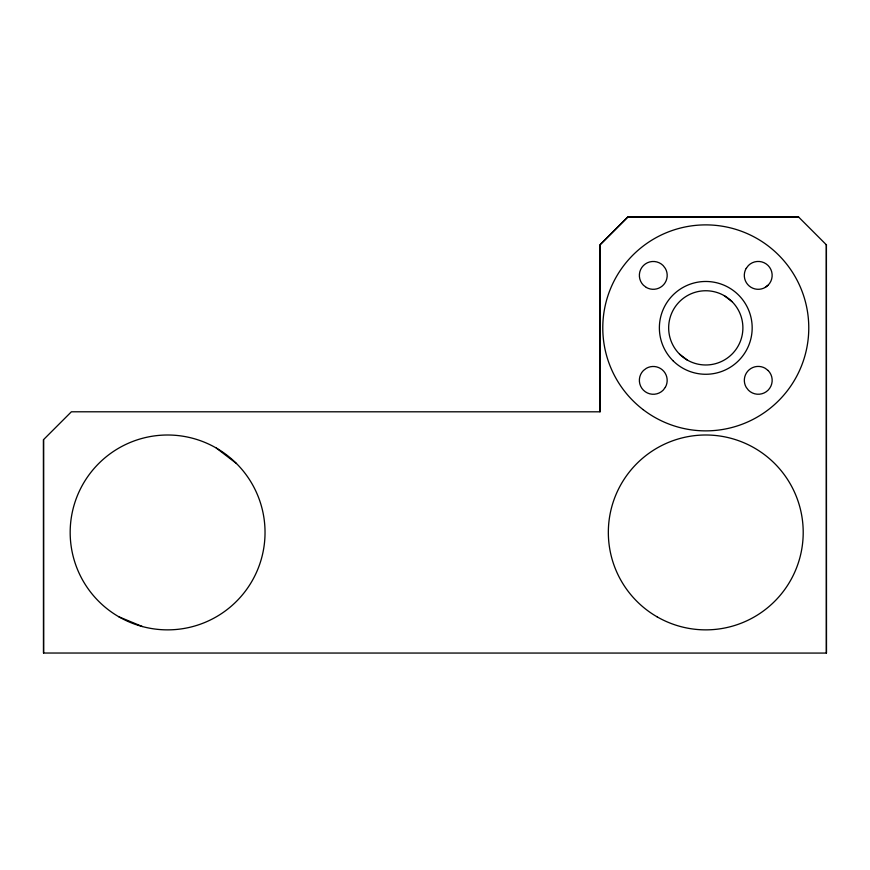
<?xml version="1.0" encoding="UTF-8"?>
<svg xmlns="http://www.w3.org/2000/svg" width="870" height="870" viewBox="0 0 870 870"><rect width="100%" height="100%" fill="white"/><g stroke="black" fill="none" stroke-linecap="round" stroke-linejoin="round"><path stroke-width="1.3" d="M826.424 653.076L826.38 244.785L826.424 653.076L43.543 653.033L43.543 439.633L71.383 411.793L600.017 411.814L600.115 244.764L627.966 216.924L798.54 216.956L627.846 216.956L599.995 244.785L600.017 411.814M746.21 268.417L748.396 265.513A13.92 13.92 0 0 1 768.079 265.513A13.92 13.92 0 0 1 768.09 285.197L765.219 287.426A13.92 13.92 0 0 1 746.188 268.395M43.5 439.665L43.565 653.065M765.208 287.415L768.09 285.197M142.386 626.541L118.885 616.808A97.429 97.429 0 0 1 118.885 448.061A97.429 97.429 0 0 1 265.035 532.429A97.429 97.429 0 0 1 118.885 616.808M724.329 295.724L732.018 301.618M768.112 370.511L765.219 368.282A13.92 13.92 0 0 0 746.199 387.302L748.428 390.195A13.92 13.92 0 0 0 768.101 390.173A13.92 13.92 0 0 0 768.101 370.489M679.524 354.112L687.213 360.006A37.116 37.116 0 0 0 742.893 327.87A37.116 37.116 0 0 0 687.213 295.724A37.116 37.116 0 0 0 687.213 360.006M216.315 448.061L236.488 463.536M798.54 216.956L826.5 244.948M665.332 387.313L663.136 390.206A13.92 13.92 0 0 1 643.441 390.195A13.92 13.92 0 0 1 643.43 370.511L646.334 368.314A13.92 13.92 0 0 1 665.332 387.313M646.323 287.448L643.419 285.219A13.92 13.92 0 0 1 643.441 265.546A13.92 13.92 0 0 1 663.125 265.546L665.332 268.428A13.92 13.92 0 0 1 646.323 287.448M672.967 360.68A46.393 46.393 0 0 0 750.592 339.876A46.393 46.393 0 0 0 693.771 283.054A46.393 46.393 0 0 0 672.967 360.68M643.082 409.596A102.997 102.997 0 0 0 807.893 341.301A102.997 102.997 0 0 0 666.355 232.725A102.997 102.997 0 0 0 643.082 409.596M657.057 616.808A97.429 97.429 0 0 0 803.206 532.429A97.429 97.429 0 0 0 657.057 448.05A97.429 97.429 0 0 0 657.057 616.808"/></g></svg>
